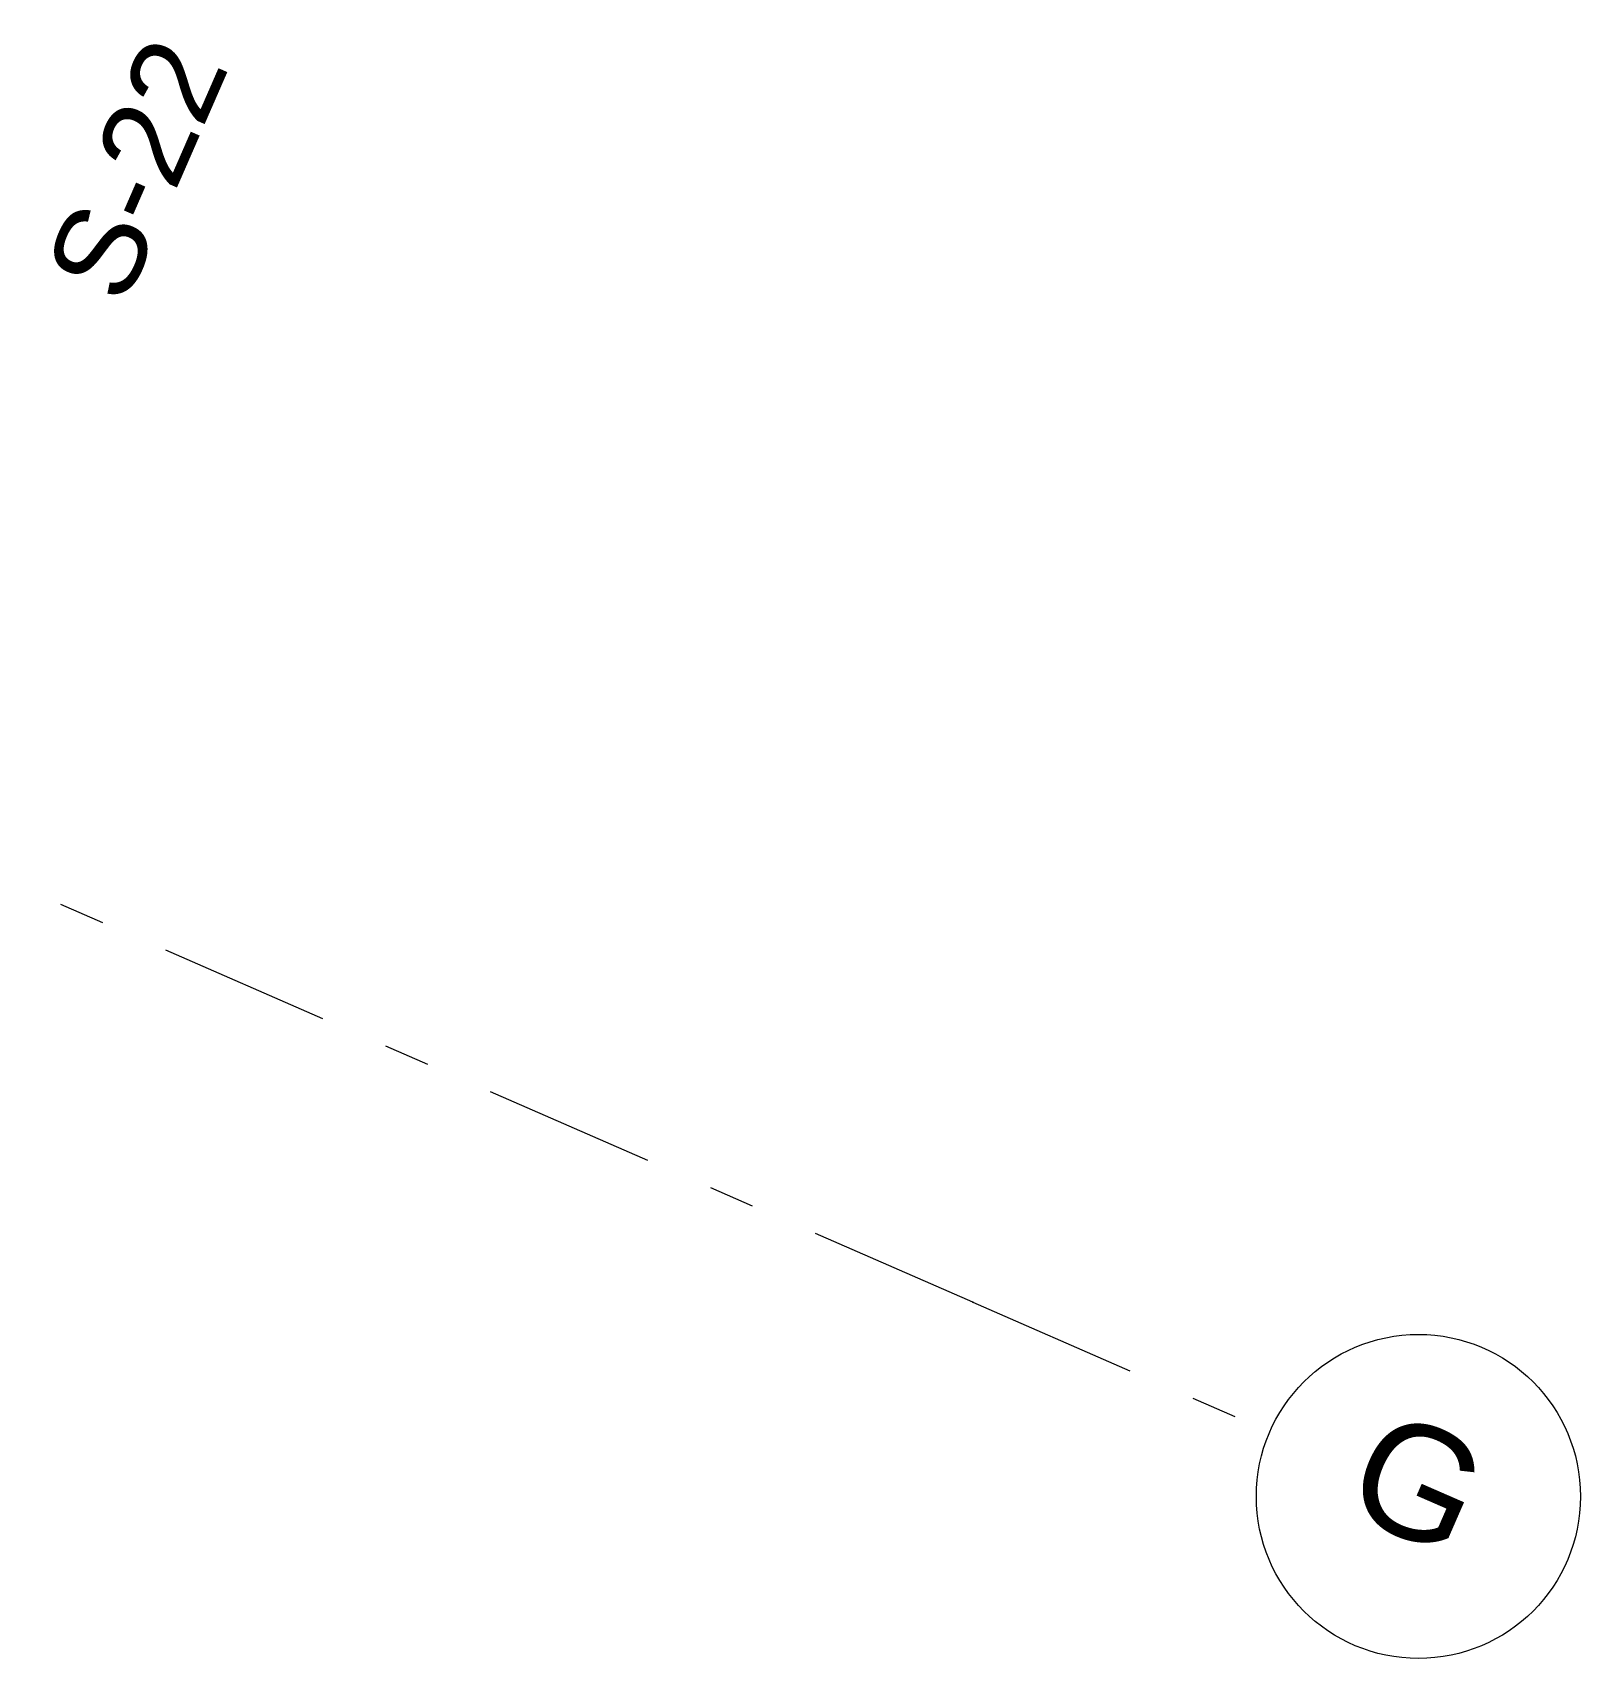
# Model space of a CAD drawing. Header units: millimetres. Extents: x -50172 to 68897, y -80883 to 956680.
# Drawn here: x 23059 to 27835, y -34475 to -29458 of the extents above; entities that cross this region are included whole.
import ezdxf
from ezdxf.enums import TextEntityAlignment as Align

# ---------------------------------------------------------------- set-up
doc = ezdxf.new("R2010")
doc.units = ezdxf.units.MM
doc.header["$MEASUREMENT"] = 0
doc.linetypes.add('Double Dashed', pattern=[1093.611073, 529.166651, -211.666656, 141.111112, -211.666656])
doc.layers.add('A-95-MC_Marker_Section_P2.Marker', color=7, linetype='Continuous')
doc.layers.add('New_A-15-MG_Structural_Grid_Phase_2', color=7, linetype='Continuous')
doc.layers.add('A-95-MC_Marker_Section_P2.Marker_Pen_No__6', color=7, linetype='Continuous', lineweight=35)
doc.layers.add('New_A-15-MG_Structural_Grid_Phase_2_Pen_No__222', color=7, linetype='Continuous', lineweight=13, true_color=0x65af33)
doc.styles.add('GENERATED_STYLE_4', font='')
doc.styles.get('GENERATED_STYLE_4').set_extended_font_data('Swis721 BT')

# ---------------------------------------------------------------- blocks, each defined once
blk = doc.blocks.new('Standard grid marker_35')
at = {"layer": 'New_A-15-MG_Structural_Grid_Phase_2_Pen_No__222', "linetype": 'Double Dashed'}
for q in [(47486.2, 0), (0, 0)]:
    blk.add_line((1000, 0), q, dxfattribs=at)
at = {"layer": 'New_A-15-MG_Structural_Grid_Phase_2_Pen_No__222', "linetype": 'Continuous'}
blk.add_circle((-500, 0), 500, dxfattribs=at)
at = {"layer": 'New_A-15-MG_Structural_Grid_Phase_2_Pen_No__222', "linetype": 'Double Dashed'}
blk.add_point((1000, 0), dxfattribs=at)
blk.add_point((1000, 0), dxfattribs=at)
at = {"layer": 'New_A-15-MG_Structural_Grid_Phase_2_Pen_No__222', "style": 'GENERATED_STYLE_4'}
for tag, p in [('AC_MarkerText_1_0', (-500, 43.3)), ('AC_MarkerText_1_1', (48986.2, 43.3))]:
    blk.add_attdef(tag, text='', height=350, rotation=180, dxfattribs=at).set_placement(p, align=Align.MIDDLE_CENTER)
blk = doc.blocks.new('Cutting Plane_2_1', base_point=(21934.2, -30055.5))
at = {"layer": 'A-95-MC_Marker_Section_P2.Marker_Pen_No__6', "insert": (23671.2, -29563.6), "char_height": 275, "attachment_point": 9, "rotation": 66.4404, "style": 'GENERATED_STYLE_4'}
blk.add_mtext('\\A1;{\\fSwis721 BT|b0|i0|c0|p34;S-22}', dxfattribs=at)

msp = doc.modelspace()

# ---------------------------------------------------------------- block references
at = {"layer": 'A-95-MC_Marker_Section_P2.Marker'}
msp.add_blockref('Cutting Plane_2_1', (21934.2, -30055.5), dxfattribs=at)
at = {"layer": 'New_A-15-MG_Structural_Grid_Phase_2', "color": 8, "linetype": 'Continuous', "lineweight": 15}
ref = msp.add_blockref('Standard grid marker_35', (26876.4, -33774.9), dxfattribs=dict(at, zscale=1000, rotation=156.4404115839929))
ref.add_attrib('AC_MarkerText_1', 'G', dxfattribs={"layer": 'New_A-15-MG_Structural_Grid_Phase_2_Pen_No__222', "color": 85, "true_color": 0x65af33, "height": 350, "rotation": 336.4404, "style": 'GENERATED_STYLE_4'}).set_placement((27334.7, -33931.4), align=Align.MIDDLE_CENTER)

doc.saveas('drawing.dxf')
